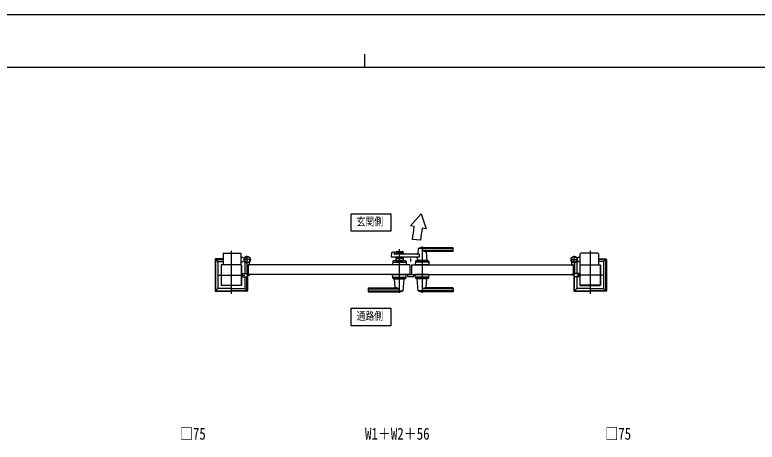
# Model space of a CAD drawing. Units: millimetres, scale not verified. Extents: x -4205 to 4205, y -2970 to 2970.
# Drawn here: x -1301 to 1452, y 1387 to 2970 of the extents above; entities that cross this region are included whole.
import ezdxf
from ezdxf.enums import TextEntityAlignment as Align

# ---------------------------------------------------------------- set-up
doc = ezdxf.new("R2010")
doc.units = ezdxf.units.MM
doc.header["$LTSCALE"] = 20
for name, color, linetype in [('0-2_USER1', 3, 'Continuous'), ('0-3_YKK_12', 2, 'Continuous'), ('0-4_YKK_A1', 4, 'Continuous'), ('0-5_YKK_D', 6, 'Continuous'), ('0-6_YKK_ZWAK', 7, 'Continuous')]:
    doc.layers.add(name, color=color, linetype=linetype)
doc.styles.add('ＭＳ ゴシック', font='')
doc.styles.get('ＭＳ ゴシック').set_extended_font_data('MS Gothic')

msp = doc.modelspace()

# ---------------------------------------------------------------- linework, layer by layer
at = {"layer": '0-2_USER1'}
for points in [[(-53.81, 2168.5), (-53.81, 2233.5), (93.85, 2233.5), (93.85, 2168.5)], [(-53.81, 1818.5), (-53.81, 1883.5), (93.85, 1883.5), (93.85, 1818.5)]]:
    msp.add_lwpolyline(points, close=True, dxfattribs=at)
at = {"layer": '0-3_YKK_12'}
msp.add_line((167.02, 2056), (167.02, 2067.32), dxfattribs=at)
at = {"layer": '0-4_YKK_A1'}
for p, q in [((205.87, 2232.73), (165.65, 2188.21)), ((205.87, 2232.73), (224.73, 2177.8)), ((179.99, 2185.69), (165.65, 2188.21)), ((224.73, 2177.8), (209.96, 2180.4)), ((203.52, 2134.82), (173.69, 2138)), ((-498.48, 2096), (-498.48, 1936)), ((98.92, 2091.35), (104.34, 2092.7)), ((113.52, 2093.5), (136.52, 2093.5)), ((125.02, 1940.5), (125.02, 2102.06)), ((194.97, 2103.89), (193.27, 2084.81)), ((324.02, 2104.48), (195.23, 2104.48)), ((209.02, 2111.5), (209.02, 1940.5)), ((324.02, 2107.5), (209.02, 2107.5)), ((324.02, 2096.83), (209.02, 2096.83)), ((323.02, 2093.5), (224, 2093.5)), ((325.02, 2095.5), (325.02, 2106.5)), ((832.52, 2096), (832.52, 1936)), ((-557.9, 2065.42), (-549.48, 2057)), ((-528.98, 2066), (-556.49, 2066)), ((-528.98, 2085), (-528.98, 2043.5)), ((-526.98, 2087), (-463.98, 2087)), ((-461.98, 2043.5), (-461.98, 2085)), ((-461.98, 2072), (-456.98, 2072)), ((-454.48, 2069.5), (-456.98, 2072)), ((-454.48, 2069.5), (-448.79, 2069.5)), ((-438.98, 2050.5), (-438.98, 2076.5)), ((96.19, 2074.16), (97.41, 2089.57)), ((105.58, 2091.78), (105.97, 2083.95)), ((198.58, 2083), (106.97, 2083)), ((111.52, 2091.5), (111.52, 2083)), ((138.52, 2088.5), (111.52, 2088.5)), ((111.52, 2072), (111.52, 2058.5)), ((138.52, 2066.5), (111.52, 2066.5)), ((122.6, 2084.5), (113.52, 2084.5)), ((122.6, 2070.5), (113.52, 2070.5)), ((124.66, 2086.15), (123.31, 2084.79)), ((124.66, 2068.85), (123.31, 2070.21)), ((125.37, 2086.15), (126.72, 2084.79)), ((125.37, 2068.85), (126.72, 2070.21)), ((136.52, 2084.5), (127.43, 2084.5)), ((136.52, 2070.5), (127.43, 2070.5)), ((138.52, 2091.5), (138.52, 2083)), ((138.52, 2072), (138.52, 2058.5)), ((191.65, 2066.55), (191.05, 2059.82)), ((224.19, 2091.31), (226.99, 2059.82)), ((773.02, 2050.5), (773.02, 2076.5)), ((788.52, 2069.5), (782.83, 2069.5)), ((788.52, 2069.5), (791.02, 2072)), ((796.02, 2072), (791.02, 2072)), ((796.02, 2043.5), (796.02, 2085)), ((861.02, 2087), (798.02, 2087)), ((863.02, 2085), (863.02, 2043.5)), ((863.02, 2066), (890.52, 2066)), ((891.94, 2065.42), (883.52, 2057)), ((-558.48, 2064), (-558.48, 1948)), ((-556.38, 1949.1), (-556.38, 2062.9)), ((-555.38, 2063.9), (-528.98, 2063.9)), ((-548.48, 2055), (-548.48, 1957)), ((-547.48, 2056), (-528.98, 2056)), ((-536.48, 2043), (-536.48, 1969)), ((-528.98, 2044), (-535.48, 2044)), ((-461.98, 2055), (-456.98, 2055)), ((-461.98, 2044), (-461.48, 2044)), ((-460.48, 2043), (-460.48, 1969)), ((-454.48, 2057.5), (-456.98, 2055)), ((-449.48, 2056), (-455.98, 2056)), ((-454.48, 2057.5), (-448.79, 2057.5)), ((-425.98, 2063.5), (-451.98, 2063.5)), ((-448.48, 2055), (-448.48, 2012)), ((-440.98, 2048.56), (-440.98, 2008)), ((-435.98, 2043.5), (-435.98, 2008.5)), ((-435.68, 2043.8), (-431.48, 2043.8)), ((-430.98, 2044.3), (-430.98, 2053.34)), ((100.46, 2056.57), (100.02, 2043.5)), ((150.02, 2043.5), (100.02, 2043.5)), ((102.29, 2053.5), (147.75, 2053.5)), ((147.59, 2058.5), (102.45, 2058.5)), ((111.52, 2058.5), (138.52, 2058.5)), ((120.52, 2055.7), (120.52, 2058.5)), ((120.52, 2055.7), (129.52, 2055.7)), ((149.58, 2056.57), (150.02, 2043.5)), ((184.46, 2056.57), (184.02, 2043.5)), ((234.02, 2043.5), (184.02, 2043.5)), ((231.75, 2053.5), (186.29, 2053.5)), ((231.59, 2058.5), (186.45, 2058.5)), ((227.02, 2059.49), (191.02, 2059.49)), ((191.02, 2058.5), (191.02, 2059.49)), ((226.69, 2059.49), (191.35, 2059.49)), ((194.02, 2059.49), (191.85, 2059.49)), ((204.27, 2043.5), (213.77, 2043.5)), ((204.52, 2055.7), (204.52, 2058.5)), ((226.69, 2059.49), (224.02, 2059.49)), ((227.02, 2058.5), (227.02, 2059.49)), ((233.58, 2056.57), (234.02, 2043.5)), ((760.02, 2063.5), (786.02, 2063.5)), ((765.02, 2044.3), (765.02, 2053.34)), ((769.72, 2043.8), (765.52, 2043.8)), ((770.02, 2043.5), (770.02, 2008.5)), ((775.02, 2048.56), (775.02, 2008)), ((782.52, 2055), (782.52, 2012)), ((788.52, 2057.5), (782.83, 2057.5)), ((783.52, 2056), (790.02, 2056)), ((788.52, 2057.5), (791.02, 2055)), ((796.02, 2055), (791.02, 2055)), ((794.52, 2043), (794.52, 1969)), ((796.02, 2044), (795.52, 2044)), ((889.42, 2063.9), (863.02, 2063.9)), ((881.52, 2056), (863.02, 2056)), ((863.02, 2044), (869.52, 2044)), ((870.52, 2043), (870.52, 1969)), ((882.52, 2055), (882.52, 1957)), ((890.42, 1949.1), (890.42, 2062.9)), ((892.52, 2064), (892.52, 1948)), ((-457.17, 2010.75), (-457.68, 2010.75)), ((-457.68, 2010.75), (-457.68, 2001.25)), ((791.21, 2010.75), (791.72, 2010.75)), ((791.72, 2010.75), (791.72, 2001.25)), ((-548.48, 2006), (-448.48, 2006)), ((-457.68, 2000), (-440.39, 2000)), ((-448.48, 2000), (-448.48, 1957)), ((-440.58, 1949.1), (-440.58, 2000)), ((-438.98, 2006), (-431.98, 2006)), ((-438.48, 2006), (-438.48, 1948)), ((-435.68, 2008.2), (-431.48, 2008.2)), ((-430.98, 2007.7), (-430.98, 2007)), ((100.46, 1995.43), (100.02, 2008.5)), ((100.02, 2008.5), (150.02, 2008.5)), ((102.29, 1998.5), (147.75, 1998.5)), ((102.45, 1993.5), (147.59, 1993.5)), ((107.02, 1993.5), (107.02, 1992.5)), ((107.02, 1992.5), (143.02, 1992.5)), ((109.85, 1960.68), (107.04, 1992.17)), ((139.07, 1948.1), (142.99, 1992.17)), ((143.02, 1993.5), (143.02, 1992.5)), ((149.58, 1995.43), (150.02, 2008.5)), ((155.02, 2008.5), (155.02, 2002)), ((155.02, 2008.5), (179.02, 2008.5)), ((156.02, 2001), (178.02, 2001)), ((179.02, 2008.5), (179.02, 2002)), ((184.46, 1995.43), (184.02, 2008.5)), ((234.02, 2008.5), (184.02, 2008.5)), ((231.75, 1998.5), (186.29, 1998.5)), ((231.59, 1993.5), (186.45, 1993.5)), ((191.02, 1993.5), (191.02, 1992.5)), ((227.02, 1992.5), (191.02, 1992.5)), ((194.97, 1948.1), (191.05, 1992.17)), ((224.19, 1960.68), (227, 1992.17)), ((227.02, 1993.5), (227.02, 1992.5)), ((233.58, 1995.43), (234.02, 2008.5)), ((765.02, 2007.7), (765.02, 2007)), ((769.72, 2008.2), (765.52, 2008.2)), ((773.02, 2006), (766.02, 2006)), ((772.52, 2006), (772.52, 1948)), ((791.72, 2000), (774.43, 2000)), ((774.62, 1949.1), (774.62, 2000)), ((882.52, 2006), (782.52, 2006)), ((782.52, 2000), (782.52, 1957)), ((-549.48, 1955), (-557.9, 1946.58)), ((-498.98, 1956), (-547.48, 1956)), ((-498.98, 1968), (-535.48, 1968)), ((-498.48, 1967.5), (-498.48, 1946.5)), ((-461.48, 1968), (-497.98, 1968)), ((-497.98, 1956), (-449.48, 1956)), ((-447.48, 1955), (-439.06, 1946.58)), ((9.02, 1956.5), (9.02, 1945.5)), ((10.02, 1955.17), (125.02, 1955.17)), ((11.02, 1958.5), (110.04, 1958.5)), ((324.02, 1955.17), (209.02, 1955.17)), ((323.02, 1958.5), (224, 1958.5)), ((325.02, 1956.5), (325.02, 1945.5)), ((781.52, 1955), (773.1, 1946.58)), ((832.02, 1956), (783.52, 1956)), ((795.52, 1968), (832.02, 1968)), ((832.52, 1967.5), (832.52, 1946.5)), ((833.02, 1968), (869.52, 1968)), ((833.02, 1956), (881.52, 1956)), ((883.52, 1955), (891.94, 1946.58)), ((-556.49, 1946), (-498.98, 1946)), ((-555.38, 1948.1), (-498.98, 1948.1)), ((-441.58, 1948.1), (-497.98, 1948.1)), ((-440.48, 1946), (-497.98, 1946)), ((10.02, 1947.52), (138.81, 1947.52)), ((10.02, 1944.5), (125.02, 1944.5)), ((324.02, 1947.52), (195.23, 1947.52)), ((324.02, 1944.5), (209.02, 1944.5)), ((774.51, 1946), (832.02, 1946)), ((775.62, 1948.1), (832.02, 1948.1)), ((889.42, 1948.1), (833.02, 1948.1)), ((890.52, 1946), (833.02, 1946))]:
    msp.add_line(p, q, dxfattribs=at)
for points in [[(198.58, 2083), (198.58, 2072), (98.19, 2072)], [(164.02, 2043.5), (164.02, 2008.5), (-435.98, 2008.5)], [(164.02, 2043.5), (-435.98, 2043.5), (-435.98, 2008.5)], [(120.52, 2055.7), (129.52, 2055.7), (129.52, 2058.5)], [(170.02, 2043.5), (170.02, 2008.5), (770.02, 2008.5)], [(170.02, 2043.5), (770.02, 2043.5), (770.02, 2008.5)], [(204.52, 2055.7), (213.52, 2055.7), (213.52, 2058.5)], [(-458.18, 2012.5), (-457.68, 2012), (-440.98, 2012)], [(-458.18, 1999.5), (-457.68, 2000), (-457.68, 2012)], [(-457.17, 2010.75), (-457.17, 2001.25), (-457.68, 2001.25)], [(792.22, 2012.5), (791.72, 2012), (775.02, 2012)], [(791.21, 2010.75), (791.21, 2001.25), (791.72, 2001.25)], [(792.22, 1999.5), (791.72, 2000), (791.72, 2012)], [(-455.54, 2008.15), (-457.6, 2007.15), (-458.21, 2006)], [(-455.54, 2003.85), (-457.6, 2004.86), (-458.21, 2006)], [(789.58, 2008.15), (791.64, 2007.15), (792.25, 2006)], [(789.58, 2003.85), (791.64, 2004.86), (792.25, 2006)]]:
    msp.add_lwpolyline(points, dxfattribs=at)
for points in [[(-535.98, 1968.5), (-460.98, 1968.5), (-460.98, 2043.5), (-535.98, 2043.5)], [(870.02, 1968.5), (795.02, 1968.5), (795.02, 2043.5), (870.02, 2043.5)]]:
    msp.add_lwpolyline(points, close=True, dxfattribs=at)
for centre, radius in [((-438.98, 2063.5), 11.5), ((-438.98, 2063.5), 10.35), ((773.02, 2063.5), 11.5), ((773.02, 2063.5), 10.35)]:
    msp.add_circle(centre, radius, dxfattribs=at)
for centre, radius, start, end in [((-7821.1, 3217.58), 8067.36, 352.30953, 352.65116), ((873.02, 2063.5), 673.28, 170.00114, 173.91932), ((104.58, 2091.73), 1, 2.86241, 104.03624), ((113.52, 2091.5), 2, 90, 180), ((136.52, 2091.5), 2, 0, 90), ((195.96, 2103.81), 1, 113.30607, 174.91858), ((209.02, 2073.5), 34, 90, 113.30607), ((222.81, 2123.48), 30, 242.63879, 272.27092), ((226.18, 2091.5), 2, 90, 185.08142), ((323.02, 2095.5), 2, 270, 0), ((324.02, 2106.5), 1, 0, 90), ((324.02, 2103.48), 1, 0, 90), ((324.02, 2097.83), 1, 270, 0), ((-526.98, 2085), 2, 90, 180), ((-463.98, 2085), 2, 360, 90), ((-438.98, 2063.5), 11.5, 321.98772, 244.89722), ((98.19, 2074), 2, 175.49449, 270), ((99.4, 2089.41), 2, 104.03624, 175.49449), ((106.97, 2084), 1, 182.86241, 270), ((113.52, 2086.5), 2, 180, 270), ((113.52, 2068.5), 2, 90, 180), ((122.6, 2085.5), 1, 270, 315), ((122.6, 2069.5), 1, 45, 90), ((125.02, 2085.79), 0.5, 45, 135), ((125.02, 2069.21), 0.5, 225, 315), ((127.43, 2085.5), 1, 225, 270), ((127.43, 2069.5), 1, 90, 135), ((136.52, 2086.5), 2, 270, 0), ((136.52, 2068.5), 2, 0, 90), ((186.67, 2066.99), 5, 354.91858, 90), ((191.28, 2084.99), 2, 270, 354.91858), ((773.02, 2063.5), 11.5, 295.10278, 218.01228), ((798.02, 2085), 2, 90, 180), ((861.02, 2085), 2, 0, 90), ((-555.38, 2062.9), 1, 90, 180), ((-547.48, 2055), 1, 90, 180), ((-535.48, 2043), 1, 90, 180), ((-461.48, 2043), 1, 360, 90), ((-449.48, 2055), 1, 360, 90), ((-445.98, 2048.56), 5, 0.00002, 64.89722), ((-435.68, 2043.5), 0.3, 90, 180), ((-431.48, 2044.3), 0.5, 270, 0), ((-425.98, 2053.34), 5, 141.98772, 180), ((102.29, 2051.5), 2, 90, 178.09085), ((102.45, 2056.5), 2, 90, 178.09085), ((125.02, 2046.09), 10.61, 64.90378, 115.09622), ((147.59, 2056.5), 2, 1.90915, 90), ((147.75, 2051.5), 2, 1.90915, 90), ((186.29, 2051.5), 2, 90, 178.09085), ((186.45, 2056.5), 2, 90, 178.09085), ((191.35, 2059.79), 0.3, 174.91858, 270), ((209.02, 2046.09), 10.61, 64.90378, 115.09622), ((226.69, 2059.79), 0.3, 270, 5.08142), ((231.59, 2056.5), 2, 1.90915, 90), ((231.75, 2051.5), 2, 1.90915, 90), ((760.02, 2053.34), 5, 0, 38.01228), ((765.52, 2044.3), 0.5, 180, 270), ((769.72, 2043.5), 0.3, 0, 90), ((780.02, 2048.56), 5, 115.10278, 179.99998), ((783.52, 2055), 1, 90, 180), ((795.52, 2043), 1, 90, 180), ((869.52, 2043), 1, 0, 90), ((881.52, 2055), 1, 0, 90), ((889.42, 2062.9), 1, 0, 90), ((-461.84, 2006), 6.66, 314.51496, 45.48504), ((795.88, 2006), 6.66, 134.51496, 225.48504), ((-438.98, 2008), 2, 180, 270), ((-435.68, 2008.5), 0.3, 180, 270), ((-431.98, 2007), 1, 270, 0), ((-431.48, 2007.7), 0.5, 0, 90), ((102.29, 2000.5), 2, 181.90915, 270), ((102.45, 1995.5), 2, 181.90915, 270), ((107.34, 1992.2), 0.3, 90, 185.08142), ((142.69, 1992.2), 0.3, 354.91858, 90), ((147.59, 1995.5), 2, 270, 358.09085), ((147.75, 2000.5), 2, 270, 358.09085), ((156.02, 2002), 1, 180, 270), ((178.02, 2002), 1, 270, 360), ((186.29, 2000.5), 2, 181.90915, 270), ((186.45, 1995.5), 2, 181.90915, 270), ((191.35, 1992.2), 0.3, 90, 185.08142), ((226.7, 1992.2), 0.3, 354.91858, 90), ((231.59, 1995.5), 2, 270, 358.09085), ((231.75, 2000.5), 2, 270, 358.09085), ((765.52, 2007.7), 0.5, 90, 180), ((766.02, 2007), 1, 180, 270), ((769.72, 2008.5), 0.3, 270, 0), ((773.02, 2008), 2, 270, 0), ((-547.48, 1957), 1, 180, 270), ((-535.48, 1969), 1, 180, 270), ((-461.48, 1969), 1, 270, 360), ((-461.48, 1969), 1, 270, 0), ((-449.48, 1957), 1, 270, 360), ((11.02, 1956.5), 2, 90, 180), ((10.02, 1954.17), 1, 90, 180), ((107.85, 1960.5), 2, 270, 5.08142), ((111.23, 1928.52), 30, 62.63879, 92.27092), ((222.81, 1928.52), 30, 87.72908, 117.36121), ((226.19, 1960.5), 2, 174.91858, 270), ((323.02, 1956.5), 2, 0, 90), ((324.02, 1954.17), 1, 0, 90), ((783.52, 1957), 1, 180, 270), ((795.52, 1969), 1, 180, 270), ((795.52, 1969), 1, 180, 270), ((869.52, 1969), 1, 270, 0), ((881.52, 1957), 1, 270, 0), ((-555.38, 1949.1), 1, 180, 270), ((-441.58, 1949.1), 1, 270, 0), ((10.02, 1948.52), 1, 180, 270), ((10.02, 1945.5), 1, 180, 270), ((125.02, 1978.5), 34, 270, 293.30607), ((138.07, 1948.19), 1, 293.30607, 354.91858), ((195.97, 1948.19), 1, 185.08142, 246.69393), ((209.02, 1978.5), 34, 246.69393, 270), ((324.02, 1948.52), 1, 270, 0), ((324.02, 1945.5), 1, 270, 0), ((775.62, 1949.1), 1, 180, 270), ((889.42, 1949.1), 1, 270, 0)]:
    msp.add_arc(centre, radius, start, end, dxfattribs=at)
for centre, major_axis, ratio, start_param, end_param in [((-556.48, 2064), (-1.42, 1.42), 0.995146, 5.5002201, 7.0661505), ((890.51, 2064), (1.42, 1.42), 0.995146, 5.5002201, 7.0661505), ((-440.39, 1999.5), (-0.503, 0), 0.993908, 4.5902159, 4.712389), ((-440.35, 1999.5), (-0.366, 0.366), 0.932515, 3.9618974, 5.4105207), ((774.39, 1999.5), (0.366, 0.366), 0.932515, 0.8726646, 2.3212879), ((774.43, 1999.5), (0.503, 0), 0.993908, 1.5707963, 1.6929694), ((-498.98, 1967.5), (0, -0.501), 0.997564, 1.5707963, 3.1415927), ((-497.98, 1967.5), (0, -0.501), 0.997564, 3.1415927, 4.712389), ((832.02, 1967.5), (0, -0.501), 0.997564, 1.5707963, 3.1415927), ((833.02, 1967.5), (0, -0.501), 0.997564, 3.1415927, 4.712389), ((-556.48, 1948), (-1.42, -1.42), 0.995146, 5.5002201, 7.0661505), ((-498.98, 1946.5), (0, 0.501), 0.997564, 3.1415927, 4.712389), ((-497.98, 1946.5), (0, 0.501), 0.997564, 1.5707963, 3.1415927), ((-440.49, 1948), (1.42, -1.42), 0.995146, 5.5002201, 7.0661505), ((774.52, 1948), (-1.42, -1.42), 0.995146, 5.5002201, 7.0661505), ((832.02, 1946.5), (0, 0.501), 0.997564, 3.1415927, 4.712389), ((833.02, 1946.5), (0, 0.501), 0.997564, 1.5707963, 3.1415927), ((890.51, 1948), (1.42, -1.42), 0.995146, 5.5002201, 7.0661505)]:
    msp.add_ellipse(centre, major_axis=major_axis, ratio=ratio, start_param=start_param, end_param=end_param, dxfattribs=at)
at = {"layer": '0-6_YKK_ZWAK'}
for p, q in [((-4.98, 2825), (-4.98, 2775)), ((3895.02, 2775), (-3904.98, 2775))]:
    msp.add_line(p, q, dxfattribs=at)
msp.add_lwpolyline([(-4205, -2970), (4205, -2970), (4205, 2970), (-4205, 2970)], close=True, dxfattribs=at)

# ---------------------------------------------------------------- texts
at = {"layer": '0-2_USER1', "style": 'ＭＳ ゴシック', "width": 0.8}
for s, p in [('玄関側', (-34, 2181)), ('通路側', (-34, 1831))]:
    msp.add_text(s, height=29.33, dxfattribs=at).set_placement(p, align=Align.BOTTOM_LEFT)
at = {"layer": '0-5_YKK_D', "style": 'ＭＳ ゴシック', "width": 0.8}
for s, p in [('□75', (-688.98, 1383)), ('W1＋W2＋56', (-2.58, 1383)), ('□75', (888.62, 1383))]:
    msp.add_text(s, height=43.99, dxfattribs=at).set_placement(p, align=Align.BOTTOM_LEFT)

doc.saveas('drawing.dxf')
